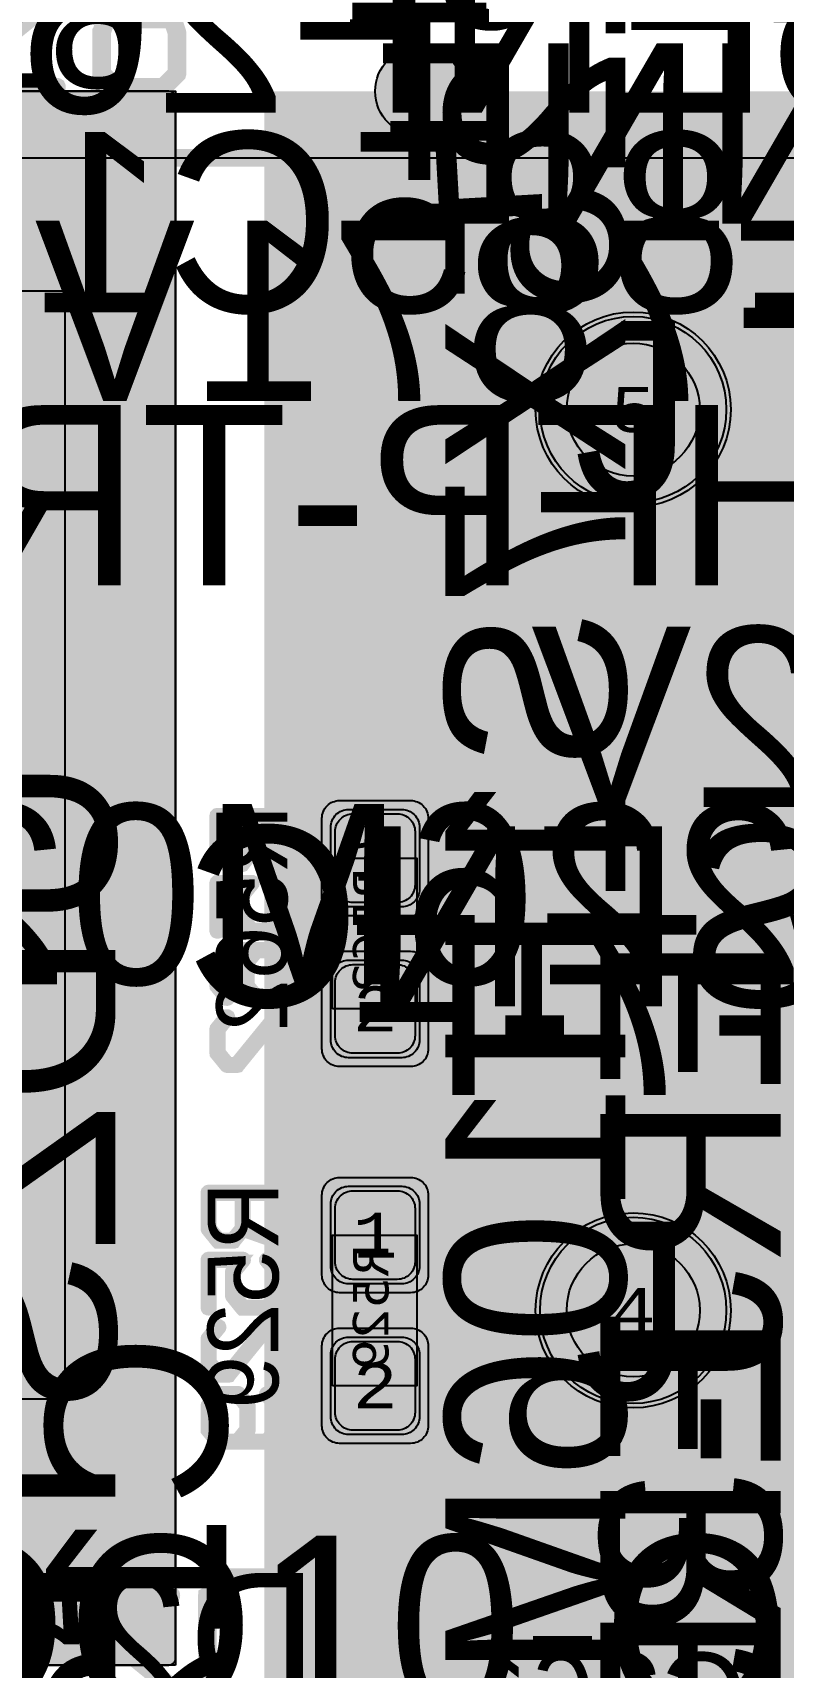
# Model space of a CAD drawing. Extents: x -28 to 199, y -61 to 255.
# Drawn here: x 37.64 to 46.1, y 217.97 to 236.41 of the extents above; entities that cross this region are included whole.
import ezdxf
from ezdxf.enums import TextEntityAlignment as Align

# ---------------------------------------------------------------- set-up
doc = ezdxf.new("R2010")
doc.units = 0
doc.header["$MEASUREMENT"] = 0
for name, color, linetype in [('ASSEMBLY_OUTLINES_BTM', 191, 'CONTINUOUS'), ('ASSEMBLY_OUTLINES_TOP', 102, 'CONTINUOUS'), ('ASSEMBLY_PART_NUMBERS_BTM', 191, 'CONTINUOUS'), ('ASSEMBLY_PART_NUMBERS_TOP', 102, 'CONTINUOUS'), ('ASSEMBLY_REF_DES_BTM', 191, 'CONTINUOUS'), ('DRILL_DRAWING', 21, 'CONTINUOUS'), ('GENERATED_SILKSCREEN_BTM', 255, 'CONTINUOUS'), ('GENERATED_SILKSCREEN_TOP', 140, 'CONTINUOUS'), ('MOUNTING_HOLES_LAYER_2', 42, 'CONTINUOUS'), ('MOUNTING_HOLES_LAYER_3', 42, 'CONTINUOUS'), ('MOUNTING_HOLES_LAYER_BOT21', 42, 'CONTINUOUS'), ('MOUNTING_HOLES_LAYER_TOP', 42, 'CONTINUOUS'), ('PART_HOLES_LAYER_2', 30, 'CONTINUOUS'), ('PART_HOLES_LAYER_3', 30, 'CONTINUOUS'), ('PART_HOLES_LAYER_BOTTOM', 30, 'CONTINUOUS'), ('PART_HOLES_LAYER_TOP', 30, 'CONTINUOUS'), ('PART_PADS_LAYER_2', 230, 'CONTINUOUS'), ('PART_PADS_LAYER_3', 81, 'CONTINUOUS'), ('PART_PADS_LAYER_BOTTOM', 10, 'CONTINUOUS'), ('PART_PADS_LAYER_TOP', 150, 'CONTINUOUS'), ('PART_PADS_SMD_BTM', 10, 'CONTINUOUS'), ('PIN_NUMBERS_BTM', 8, 'CONTINUOUS'), ('PIN_NUMBERS_TOP', 8, 'CONTINUOUS'), ('PLACEMENT_OUTLINES_BTM', 222, 'CONTINUOUS'), ('PLACEMENT_OUTLINES_TOP', 130, 'CONTINUOUS'), ('PLANE_DATA_LAYER_2', 230, 'CONTINUOUS'), ('PLANE_DATA_LAYER_3', 81, 'CONTINUOUS'), ('PLANE_DATA_LAYER_BOTTOM', 10, 'CONTINUOUS'), ('PLANE_DATA_LAYER_TOP', 150, 'CONTINUOUS'), ('PLANE_SHAPES_LAYER_2', 230, 'CONTINUOUS'), ('PLANE_SHAPES_LAYER_3', 81, 'CONTINUOUS'), ('PLANE_SHAPES_LAYER_BOTTOM', 10, 'CONTINUOUS'), ('PLANE_SHAPES_LAYER_TOP', 150, 'CONTINUOUS'), ('SILKSCREEN_OUTLINES_BTM', 211, 'CONTINUOUS'), ('SILKSCREEN_OUTLINES_TOP', 150, 'CONTINUOUS'), ('SILKSCREEN_REF_DES_BTM', 211, 'CONTINUOUS'), ('SILKSCREEN_REF_DES_TOP', 150, 'CONTINUOUS'), ('SOLDERMASK_PADS_BTM', 12, 'CONTINUOUS'), ('SOLDERMASK_PADS_TOP', 180, 'CONTINUOUS'), ('SOLDERPASTE_PADS_BTM', 12, 'CONTINUOUS'), ('TRACES_LAYER_BOTTOM', 10, 'CONTINUOUS'), ('TRACES_LAYER_TOP', 150, 'CONTINUOUS')]:
    doc.layers.add(name, color=color, linetype=linetype)
doc.styles.add('COURIER_NEW', font='COUR.TTF')
doc.styles.add('VERDANA', font='verdana.TTF')
doc.styles.add('VERIBEST_GERBER_0', font='txt')

msp = doc.modelspace()

# ---------------------------------------------------------------- hatches: boundary and pattern name
at = {"layer": 'MOUNTING_HOLES_LAYER_2'}
h = msp.add_hatch(color=256, dxfattribs=at)
edge = h.paths.add_edge_path()
edge.add_arc((42, 235.75), 0.5, 0, 360)
at = {"layer": 'MOUNTING_HOLES_LAYER_3'}
h = msp.add_hatch(color=256, dxfattribs=at)
edge = h.paths.add_edge_path()
edge.add_arc((42, 235.75), 0.5, 0, 360)
at = {"layer": 'MOUNTING_HOLES_LAYER_BOT21'}
h = msp.add_hatch(color=256, dxfattribs=at)
edge = h.paths.add_edge_path()
edge.add_arc((42, 235.75), 0.5, 0, 360)
at = {"layer": 'MOUNTING_HOLES_LAYER_TOP'}
h = msp.add_hatch(color=256, dxfattribs=at)
edge = h.paths.add_edge_path()
edge.add_arc((42, 235.75), 0.5, 0, 360)
at = {"layer": 'PART_HOLES_LAYER_2'}
h = msp.add_hatch(color=256, dxfattribs=at)
edge = h.paths.add_edge_path()
edge.add_arc((44.41, 232.16), 0.75, 0, 360)
h = msp.add_hatch(color=256, dxfattribs=at)
edge = h.paths.add_edge_path()
edge.add_arc((44.41, 222), 0.75, 0, 360)
at = {"layer": 'PART_HOLES_LAYER_3'}
h = msp.add_hatch(color=256, dxfattribs=at)
edge = h.paths.add_edge_path()
edge.add_arc((44.41, 232.16), 0.75, 0, 360)
h = msp.add_hatch(color=256, dxfattribs=at)
edge = h.paths.add_edge_path()
edge.add_arc((44.41, 222), 0.75, 0, 360)
at = {"layer": 'PART_HOLES_LAYER_BOTTOM'}
h = msp.add_hatch(color=256, dxfattribs=at)
edge = h.paths.add_edge_path()
edge.add_arc((44.41, 232.16), 0.75, 0, 360)
h = msp.add_hatch(color=256, dxfattribs=at)
edge = h.paths.add_edge_path()
edge.add_arc((44.41, 222), 0.75, 0, 360)
at = {"layer": 'PART_HOLES_LAYER_TOP'}
h = msp.add_hatch(color=256, dxfattribs=at)
edge = h.paths.add_edge_path()
edge.add_arc((44.41, 232.16), 0.75, 0, 360)
h = msp.add_hatch(color=256, dxfattribs=at)
edge = h.paths.add_edge_path()
edge.add_arc((44.41, 222), 0.75, 0, 360)
at = {"layer": 'PLANE_DATA_LAYER_2'}
h = msp.add_hatch(color=256, dxfattribs=at)
h.paths.add_polyline_path([(39.25, 218.0762, -0.414213562373095), (39.1738, 218), (27.0762, 218, -0.414213562373095), (27, 218.0762), (27, 221.75), (22.5762, 221.75, -0.414213562373095), (22.5, 221.8262), (22.5, 235.6738, -0.414213562373095), (22.5762, 235.75), (39.1738, 235.75, -0.414213562373095), (39.25, 235.6738)], flags=0)
h.paths.add_polyline_path([(22.79, 224.54, -0.9999999999999999), (25.39, 224.54, -0.9999999999999999)], flags=0)
h.paths.add_polyline_path([(22.79, 232.16, -0.9999999999999999), (25.39, 232.16, -0.9999999999999999)], flags=0)
for points in [[(44.41, 232.16), (44.41, 233.5362)], [(44.41, 232.16), (43.0338, 232.16)], [(44.41, 232.16), (45.7862, 232.16)], [(44.41, 232.16), (44.41, 230.7838)]]:
    msp.add_hatch(color=256, dxfattribs=at).paths.add_polyline_path(points, is_closed=False, flags=0)
at = {"layer": 'PLANE_DATA_LAYER_3'}
h = msp.add_hatch(color=256, dxfattribs=at)
h.paths.add_polyline_path([(39.25, 218.0762, -0.414213562373095), (39.1738, 218), (27.0762, 218, -0.414213562373095), (27, 218.0762), (27, 221.75), (22.5762, 221.75, -0.414213562373095), (22.5, 221.8262), (22.5, 235.6738, -0.414213562373095), (22.5762, 235.75), (39.1738, 235.75, -0.414213562373095), (39.25, 235.6738)], flags=0)
h.paths.add_polyline_path([(22.79, 224.54, -0.9999999999999999), (25.39, 224.54, -0.9999999999999999)], flags=0)
h.paths.add_polyline_path([(22.79, 232.16, -0.9999999999999999), (25.39, 232.16, -0.9999999999999999)], flags=0)
for points in [[(44.41, 232.16), (44.41, 233.5362)], [(44.41, 232.16), (43.0338, 232.16)], [(44.41, 232.16), (45.7862, 232.16)], [(44.41, 232.16), (44.41, 230.7838)]]:
    msp.add_hatch(color=256, dxfattribs=at).paths.add_polyline_path(points, is_closed=False, flags=0)
at = {"layer": 'PLANE_DATA_LAYER_BOTTOM'}
msp.add_hatch(color=256, dxfattribs=at).paths.add_polyline_path([(39.25, 235.6738, 0.414213562373095), (39.1738, 235.75), (30.876235, 235.75, 0.414213562373095), (30.800035, 235.6738, 0.1102715230291902), (30.807271, 235.641391, -0.1102702020921212), (30.85, 235.45), (30.85, 234.25, -0.414213562373095), (30.4, 233.8), (28.1, 233.8, -0.414213562373095), (27.65, 234.25), (27.65, 235.45, -0.1102702020921212), (27.692729, 235.641391, 0.1102715230291902), (27.699965, 235.6738, 0.414213562373095), (27.623765, 235.75), (27.0762, 235.75, 0.414213562373095), (27, 235.6738), (27, 233.5762, 0.414213562373095), (27.0762, 233.5), (33.0238, 233.5, 0.414213562373095), (33.1, 233.5762), (33.1, 234.5, -0.414213562373095), (33.55, 234.95), (34.95, 234.95, -0.414213562373095), (35.4, 234.5), (35.4, 233.5762, 0.414213562373095), (35.4762, 233.5), (37.999992, 233.5, -0.414213562373095), (38, 233.499992), (38, 221.000008, -0.414213562373095), (37.999992, 221), (36.4762, 221, 0.414213562373095), (36.4, 220.9238), (36.4, 219.75, -0.414213562373095), (35.95, 219.3), (34.55, 219.3, -0.414213562373095), (34.1, 219.75), (34.1, 220.9238, 0.414213562373095), (34.0238, 221), (33.6762, 221, 0.414213562373095), (33.6, 220.9238), (33.6, 219.75, -0.414213562373095), (33.15, 219.3), (30.85, 219.3, -0.414213562373095), (30.4, 219.75), (30.4, 220.9238, 0.414213562373095), (30.3238, 221), (29.9262, 221, 0.414213562373095), (29.85, 220.9238), (29.85, 219.75, -0.414213562373095), (29.4, 219.3), (27.1, 219.3, -0.414213562373095), (26.65, 219.75), (26.65, 220.9238, 0.414213562373095), (26.5738, 221), (23.0762, 221, 0.414213562373095), (23, 220.9238), (23, 220.390664, 0.6837410434236522), (23.132334, 220.339133, -0.6837414230004993), (25.39, 219.46, -0.6837414230004993), (23.132334, 218.580867, 0.6837410434235515), (23, 218.529336), (23, 218.0762, 0.414213562373095), (23.0762, 218), (39.1738, 218, 0.414213562373095), (39.25, 218.0762)], flags=0)
at = {"layer": 'PLANE_DATA_LAYER_TOP'}
h = msp.add_hatch(color=256, dxfattribs=at)
h.paths.add_polyline_path([(80, 232.365844, -0.1989099556854013), (79.977682, 232.311963), (76.210945, 228.545226, -0.1989133663345171), (76.157063, 228.522908), (59.914305, 228.522908, -0.198913366334503), (59.860423, 228.545226), (59.320177, 229.085472, 0.1989122151386104), (58.966624, 229.231919), (50.250273, 229.231919, 0.0837973501695308), (50.086168, 229.204221, -0.0837986131993937), (50.061158, 229.2), (49.753893, 229.2, -0.1385740107174436), (49.714013, 229.211269, 1.0804036103222296), (49.168413, 228.146495, -0.8191892513054791), (49.139002, 228), (48.689638, 228, -0.1756631756824748), (48.640808, 228.017701, 0.3625092994040223), (47.359192, 228.017701, -0.1756631756824748), (47.310362, 228), (47.000008, 228, 0.414213562373095), (47, 227.999992), (47, 225.568799, -0.1989099556854013), (46.977682, 225.514918), (45.792168, 224.329403, 0.1989122151386141), (45.645721, 223.97585), (45.645721, 222.741241, -0.7495331930101992), (45.505318, 222.700199, 3.4209104294883637), (45.505318, 221.299801, -0.7495331930101992), (45.645721, 221.258759), (45.645721, 216.903659, 0.1989122151386141), (45.792168, 216.550106), (46.977682, 215.364592, -0.1989099556853327), (47, 215.310711), (47, 208.3262, -0.414213562373095), (46.9238, 208.25), (40.250008, 208.25, 0.414213562373095), (40.25, 208.249992), (40.25, 207.509818, -0.1989099556853327), (40.227682, 207.455937), (39.293327, 206.521582, -0.1630063276675114), (39.250007, 206.5, 0.3431077501110799), (39.25, 206.499993, -0.163006327667525), (39.228418, 206.456673), (39.204184, 206.432439, 0.1989122151386036), (39.057737, 206.078886), (39.057737, 199.827847, -0.1989099556853499), (39.035419, 199.773966), (38.237431, 198.975978, -0.1989133663344342), (38.183549, 198.95366), (34.8262, 198.95366, -0.414213562373095), (34.75, 199.02986), (34.75, 206.499992, 0.414213562373095), (34.749992, 206.5), (34.317913, 206.5, -0.1960198588118564), (34.264635, 206.521722, 0.1960197135562124), (33.95, 206.65), (31.85, 206.65, 0.1960197135562153), (31.535365, 206.521722, -0.1960198588118564), (31.482087, 206.5), (30.017913, 206.5, -0.1960198588118564), (29.964635, 206.521722, 0.1960197135562153), (29.65, 206.65), (27.55, 206.65, 0.1960197135562138), (27.235365, 206.521722, -0.196019858811865), (27.182087, 206.5), (26.0762, 206.5, -0.414213562373095), (26, 206.5762), (26, 209.249992, 0.414213562373095), (25.999992, 209.25), (22.5762, 209.25, -0.414213562373095), (22.5, 209.3262), (22.5, 217.1738, -0.414213562373095), (22.5762, 217.25), (40.249992, 217.25, 0.414213562373095), (40.25, 217.250008), (40.25, 235.6738, -0.414213562373095), (40.3262, 235.75), (40.926501, 235.75, -0.3936083065980414), (41.00251, 235.679195, 0.9315311087574788), (42.99749, 235.679195, -0.3936083065980414), (43.073499, 235.75), (45.676501, 235.75, -0.3936083065980414), (45.75251, 235.679195, 0.9315311087574788), (47.74749, 235.679195, -0.3936083065980414), (47.823499, 235.75), (54.749992, 235.75, 0.414213562373095), (54.75, 235.750008), (54.75, 253.9238, -0.414213562373095), (54.8262, 254), (76.4238, 254, -0.414213562373095), (76.5, 253.9238), (76.5, 245.000008, 0.414213562373095), (76.500008, 245), (76.9238, 245, -0.414213562373095), (77, 244.9238), (77, 243.738669, -0.1989099556853327), (76.977682, 243.684788), (75.896687, 242.603793, -0.138572885290835), (75.860519, 242.583563, 0.3470511284967585), (75.4, 242.000001), (75.4, 241.999997, 0.8890740124386082), (76.583563, 241.860519, -0.1385728852907777), (76.603793, 241.896687), (77.853553, 243.146447, 0.1989122151386141), (78, 243.5), (78, 244.9238, -0.414213562373095), (78.0762, 245), (79.9238, 245, -0.414213562373095), (80, 244.9238)], flags=0)
h.paths.add_polyline_path([(43.11, 211.84, -0.9999999999999999), (45.709999999999994, 211.84, -0.9999999999999999)], flags=0)
h.paths.add_polyline_path([(43.11, 232.16, -0.9999999999999999), (45.709999999999994, 232.16, -0.9999999999999999)], flags=0)
h.paths.add_polyline_path([(70.36, 251.16, -0.9999999999999999), (72.96, 251.16, -0.9999999999999999)], flags=0)
h.paths.add_polyline_path([(75.85382, 232.201656, 1.5269321533254407), (77.798344, 234.14618, -0.3083936079367561), (77.75, 234.217106), (77.75, 236.85, 0.1989122151386141), (77.603553, 237.203553), (74.003793, 240.803313, -0.1385728852908702), (73.983563, 240.839481, 0.5290192293501887), (73.056188, 241.191725, -0.5447508126718748), (72.937635, 241.2401, 0.9111800432088785), (70.36, 241), (70.36, 240.999999, 0.7658860095707771), (72.783466, 240.345916, -0.5447523950639244), (72.911374, 240.351799, 0.1812054976169237), (73.260519, 240.116437, -0.1385728852908801), (73.296687, 240.096207), (76.727682, 236.665212, -0.1989099556853327), (76.75, 236.611331), (76.75, 234.217106, -0.3083936079367562), (76.701656, 234.14618, 0.2085264349626477), (75.85382, 233.298344, -0.30839360793669), (75.782894, 233.25), (73.57, 233.25, 0.1989122151386067), (73.216447, 233.103553), (72.190166, 232.077272, -0.292650029123305), (72.109912, 232.059663, 4.55738777888818), (72.879663, 231.289912, -0.0885792902101388), (72.874954, 231.316284), (72.874954, 231.316285, -0.1989099556854013), (72.897272, 231.370166), (73.754788, 232.227682, -0.1989133663345172), (73.80867, 232.25), (75.782894, 232.25, -0.30839360793669)], flags=0)
h = msp.add_hatch(color=256, dxfattribs=at)
h.paths.add_polyline_path([(39.25, 218.0762, -0.414213562373095), (39.1738, 218), (22.5762, 218, -0.414213562373095), (22.5, 218.0762), (22.5, 222.4238, -0.414213562373095), (22.5762, 222.5), (27.249992, 222.5, 0.414213562373095), (27.25, 222.500008), (27.25, 226.249992, 0.414213562373095), (27.249992, 226.25), (22.5762, 226.25, -0.414213562373095), (22.5, 226.3262), (22.5, 235.6738, -0.414213562373095), (22.5762, 235.75), (39.1738, 235.75, -0.414213562373095), (39.25, 235.6738)], flags=0)
h.paths.add_polyline_path([(22.79, 219.46, -0.9999999999999999), (25.39, 219.46, -0.9999999999999999)], flags=0)
h.paths.add_polyline_path([(22.79, 232.16, -0.9999999999999999), (25.39, 232.16, -0.9999999999999999)], flags=0)
for points in [[(44.41, 232.16), (44.41, 233.5362)], [(44.41, 232.16), (43.0338, 232.16)], [(44.41, 232.16), (45.7862, 232.16)], [(44.41, 232.16), (44.41, 230.7838)]]:
    msp.add_hatch(color=256, dxfattribs=at).paths.add_polyline_path(points, is_closed=False, flags=0)
at = {"layer": 'PLANE_SHAPES_LAYER_2'}
h = msp.add_hatch(color=256, dxfattribs=at)
h.paths.add_polyline_path([(169.5, 129.25), (149.5, 129.25), (142.25, 122), (142.25, 90.5), (147.5, 90.5), (147.5, 80), (154, 80), (154, 69.25), (131.75, 69.25), (131.75, 73.25), (121.25, 73.25), (121.25, 81), (110.5, 81), (110.5, 125.75), (106.5, 125.75), (106.5, 128.75), (93.5, 128.75), (93.5, 120.25), (91.75, 120.25), (91.75, 121.5), (80, 121.5), (80, 118.25), (73.25, 118.25), (73.25, 124.5), (67.5, 124.5), (67.5, 128), (57.75, 128), (57.75, 120.25), (55.25, 120.25), (55.25, 121.5), (47.5, 121.5), (47.5, 119), (35, 119), (35, 134.75), (32.75, 134.75), (32.75, 159.75), (29.25, 159.75), (29.25, 175.25), (22.5, 175.25), (22.5, 195.25), (17.25, 195.25), (17.25, 198), (22.5, 198), (22.5, 216.5), (40.25, 216.5), (40.25, 235.5), (54.5, 235.5), (54.5, 254), (87.25, 254), (87.25, 236.25), (86.25, 236.25), (86.25, 228.75), (81, 228.75), (81, 218.75), (95.25, 218.75), (95.25, 194.5), (87, 194.5), (87, 172), (131.1, 172), (131.1, 208.75), (115.5, 208.75), (115.5, 213.75), (106.75, 213.75), (106.75, 218.75), (110.25, 222.25), (110.25, 226.25), (142.5, 226.25), (142.5, 221.5), (160.5, 221.5), (160.5, 240.75), (169.5, 240.75)])
h.paths.add_polyline_path([(35.5, 149.5), (41.75, 149.5), (41.75, 152), (39.25, 152), (39.25, 154), (37.75, 154), (37.75, 152), (35.5, 152)], flags=16)
h.paths.add_polyline_path([(37.5, 125.75), (37.5, 128.75), (42.75, 128.75), (42.75, 125.75)], flags=16)
h.paths.add_polyline_path([(52, 127.75), (52, 130.75), (54.25, 130.75), (54.25, 127.75)], flags=16)
h.paths.add_polyline_path([(50.75, 219.5), (50.75, 226.5), (71.75, 226.5), (71.75, 219.5)], flags=16)
h.paths.add_polyline_path([(66.5, 150.75), (66.5, 177.5), (72.25, 177.5), (72.25, 150.75)], flags=16)
h.paths.add_polyline_path([(47.25, 185.25), (73, 185.25), (73, 188.25), (70.25, 188.25), (70.25, 191), (47.25, 191)], flags=16)
h.paths.add_polyline_path([(84.5, 208), (84.5, 212.75), (85, 212.75), (85, 208)], flags=16)
h.paths.add_polyline_path([(61.5, 137.25), (87.75, 137.25), (87.75, 140.5), (84.75, 140.5), (84.75, 143), (61.5, 143)], flags=16)
h.paths.add_polyline_path([(88.75, 127), (88.75, 130), (91, 130), (91, 127)], flags=16)
h.paths.add_polyline_path([(85.5, 130.25), (85.5, 132.5), (91, 132.5), (91, 130.25)], flags=16)
h.paths.add_polyline_path([(108.75, 142.25), (135.75, 142.25), (135.75, 145.75), (132.25, 145.75), (132.25, 149), (108.75, 149)], flags=16)
h.paths.add_polyline_path([(114.25, 126.75), (140.75, 126.75), (140.75, 129.75), (137.25, 129.75), (137.25, 133), (114.25, 133)], flags=16)
h.paths.add_polyline_path([(155.25, 180.25), (166.25, 180.25), (166.25, 186.25), (152.25, 186.25), (152.25, 183), (155.25, 183)], flags=16)
msp.add_hatch(color=256, dxfattribs=at).paths.add_polyline_path([(39.25, 218), (27, 218), (27, 221.75), (22.5, 221.75), (22.5, 235.75), (39.25, 235.75)], flags=0)
at = {"layer": 'PLANE_SHAPES_LAYER_3'}
h = msp.add_hatch(color=256, dxfattribs=at)
h.paths.add_polyline_path([(169.5, 129.25), (149.5, 129.25), (142.25, 122), (142.25, 90.5), (147.5, 90.5), (147.5, 80), (154, 80), (154, 69.25), (131.75, 69.25), (131.75, 73.25), (121.25, 73.25), (121.25, 81), (110.5, 81), (110.5, 125.75), (106.5, 125.75), (106.5, 128.75), (93.5, 128.75), (93.5, 120.25), (91.75, 120.25), (91.75, 121.5), (80, 121.5), (80, 118.25), (73.25, 118.25), (73.25, 124.5), (67.5, 124.5), (67.5, 127.75), (58.25, 127.75), (58.25, 130.25), (88.75, 130.25), (88.75, 127), (91, 127), (91, 132.5), (55, 132.5), (55, 131.25), (52, 131.25), (52, 127.75), (55, 127.75), (55, 127.25), (57.75, 127.25), (57.75, 120.25), (55.25, 120.25), (55.25, 121.5), (47.5, 121.5), (47.5, 119), (35, 119), (35, 134.75), (32.75, 134.75), (32.75, 159.75), (29.25, 159.75), (29.25, 175.25), (22.5, 175.25), (22.5, 195.25), (17.25, 195.25), (17.25, 198), (22.5, 198), (22.5, 216.5), (40.25, 216.5), (40.25, 235.5), (54.5, 235.5), (54.5, 254), (87.25, 254), (87.25, 236.25), (86.25, 236.25), (86.25, 228.75), (81, 228.75), (81, 218.75), (95.25, 218.75), (95.25, 194.5), (87, 194.5), (87, 172), (131.1, 172), (131.1, 208.75), (115.5, 208.75), (115.5, 213.75), (106.75, 213.75), (106.75, 218.75), (110.25, 222.25), (110.25, 226.25), (142.5, 226.25), (142.5, 221.5), (160.5, 221.5), (160.5, 240.75), (169.5, 240.75)])
h.paths.add_polyline_path([(35.5, 149.5), (41.75, 149.5), (41.75, 152), (39.25, 152), (39.25, 154), (37.75, 154), (37.75, 152), (35.5, 152)], flags=16)
h.paths.add_polyline_path([(37.5, 125.75), (37.5, 128.75), (42.75, 128.75), (42.75, 125.75)], flags=16)
h.paths.add_polyline_path([(50.75, 219.5), (50.75, 226.5), (71.75, 226.5), (71.75, 219.5)], flags=16)
h.paths.add_polyline_path([(66.5, 150.75), (66.5, 177.5), (72.25, 177.5), (72.25, 150.75)], flags=16)
h.paths.add_polyline_path([(47.25, 185.25), (73, 185.25), (73, 188.25), (70.25, 188.25), (70.25, 191), (47.25, 191)], flags=16)
h.paths.add_polyline_path([(84.5, 208), (84.5, 212.75), (85, 212.75), (85, 208)], flags=16)
h.paths.add_polyline_path([(61.5, 137.25), (87.75, 137.25), (87.75, 140.5), (84.75, 140.5), (84.75, 143), (61.5, 143)], flags=16)
h.paths.add_polyline_path([(108.75, 142.25), (135.75, 142.25), (135.75, 145.75), (132.25, 145.75), (132.25, 149), (108.75, 149)], flags=16)
h.paths.add_polyline_path([(114.25, 126.75), (140.75, 126.75), (140.75, 129.75), (137.25, 129.75), (137.25, 133), (114.25, 133)], flags=16)
h.paths.add_polyline_path([(155.25, 180.25), (166.25, 180.25), (166.25, 186.25), (152.25, 186.25), (152.25, 183), (155.25, 183)], flags=16)
msp.add_hatch(color=256, dxfattribs=at).paths.add_polyline_path([(39.25, 218), (27, 218), (27, 221.75), (22.5, 221.75), (22.5, 235.75), (39.25, 235.75)], flags=0)
at = {"layer": 'PLANE_SHAPES_LAYER_TOP'}
msp.add_hatch(color=256, dxfattribs=at).paths.add_polyline_path([(39.25, 218), (22.5, 218), (22.5, 222.5), (27.25, 222.5), (27.25, 226.25), (22.5, 226.25), (22.5, 235.75), (39.25, 235.75)], flags=0)

# ---------------------------------------------------------------- linework, layer by layer
at = {"layer": 'ASSEMBLY_OUTLINES_BTM'}
for points in [[(41.02, 225.4), (41.02, 227.1), (41.97, 227.1), (41.97, 225.4)], [(41.02, 221.15), (41.02, 222.85), (41.97, 222.85), (41.97, 221.15)]]:
    msp.add_lwpolyline(points, close=True, dxfattribs=at)
at = {"layer": 'ASSEMBLY_OUTLINES_TOP', "const_width": 0.2}
msp.add_lwpolyline([(21.25, 209), (21.25, 235), (47.25, 235), (47.25, 209)], close=True, dxfattribs=at)
at = {"layer": 'GENERATED_SILKSCREEN_BTM', "const_width": 0.15}
for points in [[(40.0108, 227.0256), (40.0092, 227.0232), (40.0052, 227.0224), (40.0012, 227.02), (39.9972, 227.02), (39.8324, 227.02), (39.8284, 227.02), (39.826, 227.0224), (39.8236, 227.0224), (39.8228, 227.0232), (39.822, 227.024), (39.8196, 227.0256), (39.71, 227.1616), (39.7084, 227.1656), (39.7076, 227.168), (39.7068, 227.172), (39.7068, 227.5752), (39.7084, 227.5824), (39.7124, 227.5864), (39.7172, 227.5912), (39.7228, 227.5928), (40.4908, 227.5928), (40.4972, 227.5912), (40.5012, 227.5872), (40.5036, 227.5824), (40.5044, 227.5768), (40.5036, 227.5704), (40.5012, 227.5648), (40.4972, 227.5608), (40.4908, 227.5592), (40.1228, 227.5592), (40.1228, 227.1832), (40.4956, 227.052), (40.5012, 227.0488), (40.5044, 227.0432), (40.5052, 227.0368), (40.5036, 227.032), (40.5012, 227.0272), (40.4964, 227.0232), (40.4916, 227.0208), (40.4852, 227.0224), (40.1124, 227.1536), (40.0108, 227.0256)], [(39.7396, 227.5592), (39.7396, 227.176), (39.8404, 227.052), (39.9892, 227.052), (40.0908, 227.176), (40.0908, 227.5592), (39.7396, 227.5592)], [(39.982, 226.6856), (39.9828, 226.6888), (39.9836, 226.6912), (39.9852, 226.6944), (40.0732, 226.8032), (39.7396, 226.8032), (39.7396, 226.2808), (39.738, 226.2752), (39.7348, 226.2704), (39.7292, 226.268), (39.7236, 226.2672), (39.7172, 226.268), (39.7116, 226.2704), (39.7084, 226.2752), (39.7068, 226.2808), (39.7068, 226.8208), (39.7084, 226.8264), (39.7124, 226.8304), (39.7172, 226.8352), (39.7228, 226.8368), (40.1076, 226.8368), (40.1132, 226.836), (40.1172, 226.8336), (40.1196, 226.8304), (40.1212, 226.8248), (40.1228, 226.8208), (40.1236, 226.8176), (40.1228, 226.8136), (40.1204, 226.8104), (40.014, 226.68), (40.014, 226.4216), (40.1156, 226.2968), (40.3732, 226.2968), (40.4732, 226.4216), (40.4732, 226.68), (40.3676, 226.8104), (40.3652, 226.816), (40.3652, 226.8208), (40.3684, 226.8256), (40.3724, 226.8304), (40.378, 226.8336), (40.3836, 226.8344), (40.3868, 226.8344), (40.3892, 226.8336), (40.3932, 226.8296), (40.5036, 226.6944), (40.5052, 226.692), (40.5052, 226.6888), (40.5068, 226.6856), (40.5068, 226.416), (40.5068, 226.4136), (40.506, 226.4128), (40.506, 226.412), (40.5052, 226.4104), (40.5052, 226.4088), (40.5036, 226.4056), (40.3932, 226.2704), (40.3908, 226.268), (40.3892, 226.2672), (40.3844, 226.2656), (40.3812, 226.2648), (40.1076, 226.2648), (40.1044, 226.2656), (40.0996, 226.2672), (40.098, 226.2672), (40.0972, 226.268), (40.0956, 226.2696), (40.094, 226.2704), (39.9852, 226.4056), (39.9836, 226.4096), (39.9828, 226.412), (39.982, 226.416), (39.982, 226.6856)], [(39.71, 225.6488), (39.8196, 225.5144), (39.8236, 225.5104), (39.83, 225.5096), (39.834, 225.5104), (39.8388, 225.512), (39.842, 225.5144), (39.8452, 225.5184), (39.8476, 225.5224), (39.8484, 225.5264), (39.8484, 225.5304), (39.846, 225.5336), (39.7396, 225.6648), (39.7396, 225.924), (39.8404, 226.0472), (40.1276, 226.0472), (40.0388, 225.9384), (40.038, 225.9352), (40.0372, 225.9336), (40.0372, 225.9328), (40.0364, 225.9328), (40.0356, 225.9288), (40.0356, 225.6592), (40.0364, 225.656), (40.0372, 225.6552), (40.0372, 225.6544), (40.038, 225.652), (40.0388, 225.6488), (40.1476, 225.5144), (40.15, 225.5136), (40.1508, 225.512), (40.1516, 225.5112), (40.1532, 225.5112), (40.1588, 225.5096), (40.1612, 225.5088), (40.3812, 225.5088), (40.3852, 225.5096), (40.3884, 225.5112), (40.3916, 225.512), (40.394, 225.5144), (40.5036, 225.6488), (40.5052, 225.6528), (40.506, 225.6536), (40.506, 225.6552), (40.5068, 225.6568), (40.5068, 225.6576), (40.5068, 225.6592), (40.5068, 225.9288), (40.506, 225.932), (40.5052, 225.9352), (40.5036, 225.9384), (40.394, 226.0728), (40.3924, 226.0744), (40.3916, 226.076), (40.3892, 226.0776), (40.3836, 226.0792), (40.3812, 226.08), (39.8324, 226.08), (39.8284, 226.0792), (39.8252, 226.0776), (39.8236, 226.076), (39.822, 226.0744), (39.8196, 226.0728), (39.71, 225.9384), (39.7092, 225.9352), (39.7084, 225.9328), (39.7076, 225.932), (39.7068, 225.9288), (39.7068, 225.6592), (39.7076, 225.656), (39.7076, 225.6552), (39.7084, 225.6544), (39.7092, 225.652), (39.71, 225.6488)], [(40.1692, 226.0472), (40.3732, 226.0472), (40.474, 225.924), (40.474, 225.6656), (40.3732, 225.5408), (40.1692, 225.5408), (40.0676, 225.6656), (40.0676, 225.924), (40.1692, 226.0472)], [(39.71, 224.8928), (39.8196, 224.7584), (39.8236, 224.756), (39.8268, 224.7552), (39.8292, 224.7536), (39.8324, 224.7528), (39.942, 224.7528), (39.9444, 224.7536), (39.95, 224.7552), (39.954, 224.756), (39.9556, 224.7584), (40.3884, 225.2912), (40.474, 225.2912), (40.474, 224.7688), (40.4756, 224.7632), (40.4788, 224.7584), (40.4844, 224.756), (40.4908, 224.7552), (40.4964, 224.756), (40.502, 224.7584), (40.5052, 224.7632), (40.5068, 224.7688), (40.5068, 225.308), (40.5052, 225.3144), (40.5012, 225.3184), (40.4972, 225.3224), (40.4908, 225.324), (40.3812, 225.324), (40.3788, 225.3232), (40.3732, 225.3216), (40.3708, 225.32), (40.3692, 225.3184), (40.3676, 225.3168), (39.934, 224.7848), (39.8404, 224.7848), (39.7396, 224.9096), (39.7396, 225.168), (39.846, 225.2984), (39.8476, 225.304), (39.8468, 225.3088), (39.8444, 225.3144), (39.8396, 225.3176), (39.8348, 225.3208), (39.8292, 225.3216), (39.8236, 225.3208), (39.8196, 225.3168), (39.71, 225.1824), (39.7092, 225.1792), (39.7084, 225.1768), (39.7076, 225.176), (39.7068, 225.1728), (39.7068, 224.9032), (39.7076, 224.9), (39.7076, 224.8992), (39.7084, 224.8984), (39.7092, 224.896), (39.71, 224.8928)], [(39.9108, 222.7756), (39.9092, 222.7732), (39.9052, 222.7724), (39.9012, 222.77), (39.8972, 222.77), (39.7324, 222.77), (39.7284, 222.77), (39.726, 222.7724), (39.7236, 222.7724), (39.7228, 222.7732), (39.722, 222.774), (39.7196, 222.7756), (39.61, 222.9116), (39.6084, 222.9156), (39.6076, 222.918), (39.6068, 222.922), (39.6068, 223.3252), (39.6084, 223.3324), (39.6124, 223.3364), (39.6172, 223.3412), (39.6228, 223.3428), (40.3908, 223.3428), (40.3972, 223.3412), (40.4012, 223.3372), (40.4036, 223.3324), (40.4044, 223.3268), (40.4036, 223.3204), (40.4012, 223.3148), (40.3972, 223.3108), (40.3908, 223.3092), (40.0228, 223.3092), (40.0228, 222.9332), (40.3956, 222.802), (40.4012, 222.7988), (40.4044, 222.7932), (40.4052, 222.7868), (40.4036, 222.782), (40.4012, 222.7772), (40.3964, 222.7732), (40.3916, 222.7708), (40.3852, 222.7724), (40.0124, 222.9036), (39.9108, 222.7756)], [(39.6396, 223.3092), (39.6396, 222.926), (39.7404, 222.802), (39.8892, 222.802), (39.9908, 222.926), (39.9908, 223.3092), (39.6396, 223.3092)], [(39.882, 222.4356), (39.8828, 222.4388), (39.8836, 222.4412), (39.8852, 222.4444), (39.9732, 222.5532), (39.6396, 222.5532), (39.6396, 222.0308), (39.638, 222.0252), (39.6348, 222.0204), (39.6292, 222.018), (39.6236, 222.0172), (39.6172, 222.018), (39.6116, 222.0204), (39.6084, 222.0252), (39.6068, 222.0308), (39.6068, 222.5708), (39.6084, 222.5764), (39.6124, 222.5804), (39.6172, 222.5852), (39.6228, 222.5868), (40.0076, 222.5868), (40.0132, 222.586), (40.0172, 222.5836), (40.0196, 222.5804), (40.0212, 222.5748), (40.0228, 222.5708), (40.0236, 222.5676), (40.0228, 222.5636), (40.0204, 222.5604), (39.914, 222.43), (39.914, 222.1716), (40.0156, 222.0468), (40.2732, 222.0468), (40.3732, 222.1716), (40.3732, 222.43), (40.2676, 222.5604), (40.2652, 222.566), (40.2652, 222.5708), (40.2684, 222.5756), (40.2724, 222.5804), (40.278, 222.5836), (40.2836, 222.5844), (40.2868, 222.5844), (40.2892, 222.5836), (40.2932, 222.5796), (40.4036, 222.4444), (40.4052, 222.442), (40.4052, 222.4388), (40.4068, 222.4356), (40.4068, 222.166), (40.4068, 222.1636), (40.406, 222.1628), (40.406, 222.162), (40.4052, 222.1604), (40.4052, 222.1588), (40.4036, 222.1556), (40.2932, 222.0204), (40.2908, 222.018), (40.2892, 222.0172), (40.2844, 222.0156), (40.2812, 222.0148), (40.0076, 222.0148), (40.0044, 222.0156), (39.9996, 222.0172), (39.998, 222.0172), (39.9972, 222.018), (39.9956, 222.0196), (39.994, 222.0204), (39.8852, 222.1556), (39.8836, 222.1596), (39.8828, 222.162), (39.882, 222.166), (39.882, 222.4356)], [(39.61, 221.3988), (39.7196, 221.2644), (39.7236, 221.262), (39.7268, 221.2612), (39.7292, 221.2596), (39.7324, 221.2588), (39.842, 221.2588), (39.8444, 221.2596), (39.85, 221.2612), (39.854, 221.262), (39.8556, 221.2644), (40.2884, 221.7972), (40.374, 221.7972), (40.374, 221.2748), (40.3756, 221.2692), (40.3788, 221.2644), (40.3844, 221.262), (40.3908, 221.2612), (40.3964, 221.262), (40.402, 221.2644), (40.4052, 221.2692), (40.4068, 221.2748), (40.4068, 221.814), (40.4052, 221.8204), (40.4012, 221.8244), (40.3972, 221.8284), (40.3908, 221.83), (40.2812, 221.83), (40.2788, 221.8292), (40.2732, 221.8276), (40.2708, 221.826), (40.2692, 221.8244), (40.2676, 221.8228), (39.834, 221.2908), (39.7404, 221.2908), (39.6396, 221.4156), (39.6396, 221.674), (39.746, 221.8044), (39.7476, 221.81), (39.7468, 221.8148), (39.7444, 221.8204), (39.7396, 221.8236), (39.7348, 221.8268), (39.7292, 221.8276), (39.7236, 221.8268), (39.7196, 221.8228), (39.61, 221.6884), (39.6092, 221.6852), (39.6084, 221.6828), (39.6076, 221.682), (39.6068, 221.6788), (39.6068, 221.4092), (39.6076, 221.406), (39.6076, 221.4052), (39.6084, 221.4044), (39.6092, 221.402), (39.61, 221.3988)], [(40.4036, 220.9324), (40.294, 221.0668), (40.29, 221.0708), (40.2852, 221.0716), (40.2796, 221.0708), (40.274, 221.0676), (40.27, 221.0644), (40.2668, 221.0588), (40.266, 221.054), (40.2676, 221.0484), (40.374, 220.918), (40.374, 220.6596), (40.2732, 220.5348), (39.986, 220.5348), (40.074, 220.6436), (40.0756, 220.6468), (40.0764, 220.6476), (40.0772, 220.65), (40.0772, 220.6532), (40.0772, 220.9228), (40.0772, 220.926), (40.0756, 220.9308), (40.074, 220.9324), (39.9652, 221.0668), (39.9644, 221.0684), (39.9628, 221.07), (39.9604, 221.0716), (39.9548, 221.0732), (39.9516, 221.074), (39.7324, 221.074), (39.7284, 221.0732), (39.7252, 221.0716), (39.7228, 221.07), (39.722, 221.0684), (39.7196, 221.0668), (39.61, 220.9324), (39.6092, 220.9292), (39.6084, 220.9268), (39.6076, 220.926), (39.6068, 220.9228), (39.6068, 220.6532), (39.6076, 220.65), (39.6076, 220.6492), (39.6084, 220.6484), (39.6092, 220.646), (39.61, 220.6428), (39.7196, 220.5084), (39.7236, 220.506), (39.7268, 220.5052), (39.7292, 220.5036), (39.7324, 220.5028), (40.2812, 220.5028), (40.2836, 220.5036), (40.2892, 220.5052), (40.2908, 220.506), (40.294, 220.5084), (40.4036, 220.6428), (40.4052, 220.6468), (40.406, 220.6476), (40.406, 220.6492), (40.4068, 220.6508), (40.4068, 220.6516), (40.4068, 220.6532), (40.4068, 220.9228), (40.406, 220.926), (40.4052, 220.9292), (40.4036, 220.9324)], [(39.7404, 221.0412), (39.9436, 221.0412), (40.0452, 220.918), (40.0452, 220.6596), (39.9436, 220.5348), (39.7404, 220.5348), (39.6396, 220.6596), (39.6396, 220.918), (39.7404, 221.0412)], [(36.77225, 219.0145), (37.78475, 219.0145), (37.79525, 219.0115), (37.80425, 219.004), (37.81175, 218.995), (37.81475, 218.9845), (37.81475, 218.263), (37.81325, 218.2525), (37.80875, 218.245), (37.80275, 218.2405), (37.79225, 218.2375), (37.78625, 218.2345), (37.77875, 218.233), (37.77125, 218.2345), (37.76525, 218.239), (37.52075, 218.4385)], [(37.54775, 218.4925), (37.75175, 218.3275), (37.75175, 218.953), (36.77225, 218.953)], [(38.42225, 219.0085), (38.17025, 218.803), (38.16575, 218.7955), (38.16425, 218.7895), (38.16125, 218.785), (38.15975, 218.779), (38.15975, 218.5735), (38.16125, 218.5675), (38.16425, 218.5585), (38.16575, 218.551), (38.17025, 218.548), (39.16925, 217.7365)], [(39.21725, 217.7755), (38.21975, 218.5885), (38.21975, 218.764), (38.45375, 218.953), (38.93825, 218.953), (39.18275, 218.7535), (39.19325, 218.7505), (39.20375, 218.752), (39.21275, 218.7565), (39.22025, 218.7655), (39.22475, 218.7745), (39.22625, 218.785), (39.22475, 218.7955), (39.22175, 218.8), (39.21725, 218.803), (38.96525, 219.0085), (38.95925, 219.01), (38.95625, 219.0115), (38.95325, 219.013), (38.94725, 219.0145), (38.44175, 219.0145), (38.43575, 219.013), (38.43275, 219.0115), (38.42825, 219.01), (38.42225, 219.0085)], [(39.57725, 217.75), (39.57725, 218.779), (39.57875, 218.7865), (39.58175, 218.791), (39.58175, 218.7955), (39.58475, 218.797), (39.58625, 218.7985), (39.58775, 218.8015), (39.84125, 219.0085)], [(40.58675, 218.953), (39.87125, 218.953), (39.63725, 218.764), (39.63725, 217.765), (39.87125, 217.576), (40.58675, 217.576), (40.58675, 218.953)], [(39.84125, 219.0085), (39.84875, 219.0115), (39.85475, 219.013), (39.86075, 219.0145), (40.61975, 219.0145), (40.63025, 219.0115), (40.63925, 219.004), (40.64675, 218.995), (40.64975, 218.9845), (40.64975, 217.5445)], [(42.5735, 217.816), (42.4135, 218.04), (42.4135, 217.164)], [(42.3745, 217.164), (42.3745, 218.103), (42.3755, 218.11), (42.3785, 218.115), (42.3835, 218.118), (42.3905, 218.119), (42.3955, 218.12), (42.4005, 218.12), (42.4045, 218.118), (42.4085, 218.114), (42.6035, 217.84)], [(43.1385, 218.119), (42.9705, 217.982), (42.9665, 217.977), (42.9645, 217.969), (42.9655, 217.963), (42.9675, 217.958), (42.9705, 217.954), (42.9755, 217.95), (42.9805, 217.947), (42.9855, 217.946), (42.9905, 217.946), (42.9945, 217.949), (43.1585, 218.082), (43.4825, 218.082), (43.6365, 217.956), (43.6365, 217.597)], [(43.6775, 217.28), (43.6775, 217.966), (43.6765, 217.971), (43.6745, 217.975), (43.6725, 217.977), (43.6715, 217.979), (43.6685, 217.982), (43.5005, 218.119), (43.4965, 218.12), (43.4945, 218.121), (43.4925, 218.122), (43.4885, 218.123), (43.1515, 218.123), (43.1475, 218.122), (43.1455, 218.121), (43.1425, 218.12), (43.1385, 218.119)], [(44.0835, 218.119), (43.9155, 217.982), (43.9125, 217.977), (43.9115, 217.973), (43.9095, 217.97), (43.9085, 217.966), (43.9085, 217.829)], [(43.9485, 217.839), (43.9485, 217.956), (44.1045, 218.082), (44.4275, 218.082), (44.5905, 217.949), (44.5975, 217.947), (44.6045, 217.948), (44.6105, 217.951), (44.6155, 217.957), (44.6185, 217.963), (44.6195, 217.97), (44.6185, 217.977), (44.6165, 217.98), (44.6135, 217.982), (44.4455, 218.119), (44.4415, 218.12), (44.4395, 218.121), (44.4375, 218.122), (44.4335, 218.123), (44.0965, 218.123), (44.0925, 218.122), (44.0905, 218.121), (44.0875, 218.12), (44.0835, 218.119)], [(45.5655, 217.28), (45.5655, 217.966), (45.5645, 217.971), (45.5625, 217.975), (45.5605, 217.977), (45.5595, 217.979), (45.5575, 217.982), (45.3885, 218.119), (45.3855, 218.12), (45.3825, 218.121), (45.3815, 218.122), (45.3775, 218.123), (45.0405, 218.123), (45.0355, 218.122), (45.0335, 218.121), (45.0305, 218.12), (45.0275, 218.119), (44.8585, 217.982), (44.8545, 217.977), (44.8525, 217.969), (44.8535, 217.963), (44.8555, 217.958), (44.8585, 217.954), (44.8635, 217.95), (44.8685, 217.947), (44.8735, 217.946), (44.8785, 217.946), (44.8825, 217.949), (45.0475, 218.082), (45.3705, 218.082), (45.5245, 217.956), (45.5245, 217.29)]]:
    msp.add_lwpolyline(points, dxfattribs=at)
for points in [[(41.020005, 225.957911, 1.22306e-05), (41.019995, 225.957902), (41.019995, 226.542098, 1.22306e-05), (41.020005, 226.542089), (41.020005, 225.957911)], [(41.970005, 225.966156, 1.1642e-05), (41.969995, 225.966164), (41.969995, 226.533836, 1.1642e-05), (41.970005, 226.533844), (41.970005, 225.966156)], [(41.020005, 221.707911, 1.22306e-05), (41.019995, 221.707902), (41.019995, 222.292098, 1.22306e-05), (41.020005, 222.292089), (41.020005, 221.707911)], [(41.970005, 221.716156, 1.1642e-05), (41.969995, 221.716164), (41.969995, 222.283836, 1.1642e-05), (41.970005, 222.283844), (41.970005, 221.716156)]]:
    msp.add_lwpolyline(points, format="xyb", dxfattribs=at)
at = {"layer": 'GENERATED_SILKSCREEN_TOP', "const_width": 0.15}
for points in [[(37.9305, 236.798), (36.9315, 235.9865), (36.9315, 235.826), (37.911, 235.826), (37.9215, 235.823), (37.9305, 235.817), (37.935, 235.8065), (37.9365, 235.7945), (37.935, 235.784), (37.9305, 235.7735), (37.9215, 235.7675), (37.911, 235.7645), (36.9, 235.7645), (36.888, 235.7675), (36.8805, 235.775), (36.873, 235.7825), (36.87, 235.7945), (36.87, 236), (36.8715, 236.0045), (36.8745, 236.015), (36.8775, 236.0195), (36.8805, 236.0225), (36.8835, 236.0255), (37.881, 236.8385)], [(39.246, 236.567), (39.294, 236.423), (39.294, 236.4185), (39.2955, 236.4125), (39.2955, 235.949), (39.2955, 235.9445), (39.294, 235.94), (39.2925, 235.934), (39.2865, 235.928), (39.1365, 235.7735), (39.1305, 235.7675), (39.1215, 235.766), (39.1155, 235.7645), (38.565, 235.7645), (38.5605, 235.7645), (38.556, 235.766), (38.55, 235.7675), (38.544, 235.7735), (38.394, 235.928), (38.388, 235.934), (38.385, 235.94), (38.385, 235.949), (38.385, 236.4125), (38.385, 236.4185), (38.385, 236.4215), (38.3865, 236.423), (38.4345, 236.567)], [(38.445, 236.4065), (38.445, 235.9625), (38.58, 235.826), (39.102, 235.826), (39.2355, 235.9625), (39.2355, 236.4065), (39.192, 236.5355), (38.4855, 236.5355), (38.445, 236.4065)]]:
    msp.add_lwpolyline(points, dxfattribs=at)
msp.add_lwpolyline([(21.25, 209), (21.25, 235), (47.25, 235), (47.25, 209)], close=True, dxfattribs=at)
at = {"layer": 'MOUNTING_HOLES_LAYER_2'}
msp.add_circle((42, 235.75), 0.5, dxfattribs=at)
at = {"layer": 'MOUNTING_HOLES_LAYER_3'}
msp.add_circle((42, 235.75), 0.5, dxfattribs=at)
at = {"layer": 'MOUNTING_HOLES_LAYER_BOT21'}
msp.add_circle((42, 235.75), 0.5, dxfattribs=at)
at = {"layer": 'MOUNTING_HOLES_LAYER_TOP'}
msp.add_circle((42, 235.75), 0.5, dxfattribs=at)
at = {"layer": 'PART_HOLES_LAYER_2'}
for centre in [(44.41, 232.16), (44.41, 222)]:
    msp.add_circle(centre, 0.75, dxfattribs=at)
at = {"layer": 'PART_HOLES_LAYER_3'}
for centre in [(44.41, 232.16), (44.41, 222)]:
    msp.add_circle(centre, 0.75, dxfattribs=at)
at = {"layer": 'PART_HOLES_LAYER_BOTTOM'}
for centre in [(44.41, 232.16), (44.41, 222)]:
    msp.add_circle(centre, 0.75, dxfattribs=at)
at = {"layer": 'PART_HOLES_LAYER_TOP'}
for centre in [(44.41, 232.16), (44.41, 222)]:
    msp.add_circle(centre, 0.75, dxfattribs=at)
at = {"layer": 'PART_PADS_LAYER_2'}
for centre in [(44.41, 232.16), (44.41, 222)]:
    msp.add_circle(centre, 1.05, dxfattribs=at)
at = {"layer": 'PART_PADS_LAYER_3'}
for centre in [(44.41, 232.16), (44.41, 222)]:
    msp.add_circle(centre, 1.05, dxfattribs=at)
at = {"layer": 'PART_PADS_LAYER_BOTTOM'}
for centre in [(44.41, 232.16), (44.41, 222)]:
    msp.add_circle(centre, 1.05, dxfattribs=at)
at = {"layer": 'PART_PADS_LAYER_TOP'}
for centre in [(44.41, 232.16), (44.41, 222)]:
    msp.add_circle(centre, 1.05, dxfattribs=at)
at = {"layer": 'PART_PADS_SMD_BTM'}
for points in [[(41.8, 227.65, -0.4142135624), (42, 227.45), (42, 226.75, -0.4142135624), (41.8, 226.55), (41.2, 226.55, -0.4142135624), (41, 226.75), (41, 227.45, -0.4142135624), (41.2, 227.65)], [(41.8, 225.95, -0.4142135624), (42, 225.75), (42, 225.05, -0.4142135624), (41.8, 224.85), (41.2, 224.85, -0.4142135624), (41, 225.05), (41, 225.75, -0.4142135624), (41.2, 225.95)], [(41.8, 223.4, -0.4142135624), (42, 223.2), (42, 222.5, -0.4142135624), (41.8, 222.3), (41.2, 222.3, -0.4142135624), (41, 222.5), (41, 223.2, -0.4142135624), (41.2, 223.4)], [(41.8, 221.7, -0.4142135624), (42, 221.5), (42, 220.8, -0.4142135624), (41.8, 220.6), (41.2, 220.6, -0.4142135624), (41, 220.8), (41, 221.5, -0.4142135624), (41.2, 221.7)]]:
    msp.add_lwpolyline(points, format="xyb", close=True, dxfattribs=at)
at = {"layer": 'PLACEMENT_OUTLINES_BTM'}
for points in [[(41.02, 225.4), (41.02, 227.1), (41.97, 227.1), (41.97, 225.4)], [(41.02, 221.15), (41.02, 222.85), (41.97, 222.85), (41.97, 221.15)]]:
    msp.add_lwpolyline(points, close=True, dxfattribs=at)
at = {"layer": 'PLACEMENT_OUTLINES_TOP'}
msp.add_lwpolyline([(21.25, 209), (21.25, 235), (47.25, 235), (47.25, 209)], close=True, dxfattribs=at)
at = {"layer": 'PLANE_DATA_LAYER_2', "const_width": 0.5}
for points in [[(44.41, 232.16), (44.41, 233.5362)], [(44.41, 232.16), (43.0338, 232.16)], [(44.41, 232.16), (45.7862, 232.16)], [(44.41, 232.16), (44.41, 230.7838)]]:
    msp.add_lwpolyline(points, dxfattribs=at)
at = {"layer": 'PLANE_DATA_LAYER_3', "const_width": 0.5}
for points in [[(44.41, 232.16), (44.41, 233.5362)], [(44.41, 232.16), (43.0338, 232.16)], [(44.41, 232.16), (45.7862, 232.16)], [(44.41, 232.16), (44.41, 230.7838)]]:
    msp.add_lwpolyline(points, dxfattribs=at)
at = {"layer": 'PLANE_DATA_LAYER_BOTTOM'}
for points in [[(23.0762, 218), (39.1738, 218, 0.4142135624), (39.25, 218.0762), (39.25, 235.6738, 0.4142135624), (39.1738, 235.75), (30.876235, 235.75, 0.4142135624)], [(35.4762, 233.5), (37.999992, 233.5, -0.4142135624), (38, 233.499992), (38, 221.000008, -0.4142135624), (37.999992, 221), (36.4762, 221, 0.4142135624)]]:
    msp.add_lwpolyline(points, format="xyb", dxfattribs=at)
at = {"layer": 'PLANE_DATA_LAYER_TOP', "const_width": 0.5}
for points in [[(44.41, 232.16), (44.41, 233.5362)], [(44.41, 232.16), (43.0338, 232.16)], [(44.41, 232.16), (45.7862, 232.16)], [(44.41, 232.16), (44.41, 230.7838)]]:
    msp.add_lwpolyline(points, dxfattribs=at)
at = {"layer": 'PLANE_SHAPES_LAYER_2'}
msp.add_lwpolyline([(39.25, 218), (27, 218), (27, 221.75), (22.5, 221.75), (22.5, 235.75), (39.25, 235.75)], close=True, dxfattribs=at)
at = {"layer": 'PLANE_SHAPES_LAYER_3'}
msp.add_lwpolyline([(39.25, 218), (27, 218), (27, 221.75), (22.5, 221.75), (22.5, 235.75), (39.25, 235.75)], close=True, dxfattribs=at)
at = {"layer": 'PLANE_SHAPES_LAYER_BOTTOM'}
for points in [[(27, 233.5), (38, 233.5), (27, 235.75), (38, 235.75)], [(38, 221), (39.25, 221), (38, 235.75), (39.25, 235.75)], [(23, 218), (39.25, 218), (23, 221), (39.25, 221)]]:
    msp.add_solid(points, dxfattribs=at)
at = {"layer": 'PLANE_SHAPES_LAYER_TOP'}
msp.add_lwpolyline([(39.25, 218), (22.5, 218), (22.5, 222.5), (27.25, 222.5), (27.25, 226.25), (22.5, 226.25), (22.5, 235.75), (39.25, 235.75)], close=True, dxfattribs=at)
for points in [[(40.25, 229.75), (54.75, 229.75), (40.25, 235.75), (54.75, 235.75)], [(40.25, 208.25), (47, 208.25), (40.25, 229.75), (47, 229.75)]]:
    msp.add_solid(points, dxfattribs=at)
at = {"layer": 'SILKSCREEN_OUTLINES_BTM'}
for points in [[(41.02, 225.4), (41.02, 227.1), (41.97, 227.1), (41.97, 225.4)], [(41.02, 221.15), (41.02, 222.85), (41.97, 222.85), (41.97, 221.15)]]:
    msp.add_lwpolyline(points, close=True, dxfattribs=at)
at = {"layer": 'SILKSCREEN_OUTLINES_TOP'}
msp.add_lwpolyline([(21.25, 209), (21.25, 235), (47.25, 235), (47.25, 209)], close=True, dxfattribs=at)
at = {"layer": 'SOLDERMASK_PADS_BTM'}
for points in [[(41.9, 227.75, -0.4142135624), (42.1, 227.55), (42.1, 226.65, -0.4142135624), (41.9, 226.45), (41.1, 226.45, -0.4142135624), (40.9, 226.65), (40.9, 227.55, -0.4142135624), (41.1, 227.75)], [(41.9, 226.05, -0.4142135624), (42.1, 225.85), (42.1, 224.95, -0.4142135624), (41.9, 224.75), (41.1, 224.75, -0.4142135624), (40.9, 224.95), (40.9, 225.85, -0.4142135624), (41.1, 226.05)], [(41.9, 223.5, -0.4142135624), (42.1, 223.3), (42.1, 222.4, -0.4142135624), (41.9, 222.2), (41.1, 222.2, -0.4142135624), (40.9, 222.4), (40.9, 223.3, -0.4142135624), (41.1, 223.5)], [(41.9, 221.8, -0.4142135624), (42.1, 221.6), (42.1, 220.7, -0.4142135624), (41.9, 220.5), (41.1, 220.5, -0.4142135624), (40.9, 220.7), (40.9, 221.6, -0.4142135624), (41.1, 221.8)]]:
    msp.add_lwpolyline(points, format="xyb", close=True, dxfattribs=at)
for centre in [(44.41, 232.16), (44.41, 222)]:
    msp.add_circle(centre, 1.1, dxfattribs=at)
at = {"layer": 'SOLDERMASK_PADS_TOP'}
for centre in [(44.41, 232.16), (44.41, 222)]:
    msp.add_circle(centre, 1.1, dxfattribs=at)
at = {"layer": 'SOLDERPASTE_PADS_BTM'}
for points in [[(41.75, 227.6, -0.4142135624), (41.95, 227.4), (41.95, 226.8, -0.4142135624), (41.75, 226.6), (41.25, 226.6, -0.4142135624), (41.05, 226.8), (41.05, 227.4, -0.4142135624), (41.25, 227.6)], [(41.75, 225.9, -0.4142135624), (41.95, 225.7), (41.95, 225.1, -0.4142135624), (41.75, 224.9), (41.25, 224.9, -0.4142135624), (41.05, 225.1), (41.05, 225.7, -0.4142135624), (41.25, 225.9)], [(41.75, 223.35, -0.4142135624), (41.95, 223.15), (41.95, 222.55, -0.4142135624), (41.75, 222.35), (41.25, 222.35, -0.4142135624), (41.05, 222.55), (41.05, 223.15, -0.4142135624), (41.25, 223.35)], [(41.75, 221.65, -0.4142135624), (41.95, 221.45), (41.95, 220.85, -0.4142135624), (41.75, 220.65), (41.25, 220.65, -0.4142135624), (41.05, 220.85), (41.05, 221.45, -0.4142135624), (41.25, 221.65)]]:
    msp.add_lwpolyline(points, format="xyb", close=True, dxfattribs=at)
at = {"layer": 'TRACES_LAYER_BOTTOM', "const_width": 0.5}
for points in [[(41.5, 227.1), (41.5, 229.25), (44.41, 232.16)], [(44.41, 222), (44.41, 223.754111), (42.764111, 225.4), (41.5, 225.4)], [(44.41, 222), (43.083, 222), (43.083, 222.044), (42.277, 222.85), (41.5, 222.85)], [(42.35, 215.25), (42.35, 220.25), (41.5, 221.1), (41.5, 221.15)]]:
    msp.add_lwpolyline(points, dxfattribs=at)
at = {"layer": 'TRACES_LAYER_TOP', "const_width": 0.5}
msp.add_lwpolyline([(50.25, 214.1), (49.7, 214.1), (48.762709, 215.037291), (48.012089, 215.037291), (46.145721, 216.903659), (46.145721, 223.97585), (49.004, 226.834129), (49.004, 226.834131), (49.192522, 227.022653), (87.799588, 227.022653), (87.967674, 227.190739)], dxfattribs=at)

# ---------------------------------------------------------------- texts
at = {"layer": 'ASSEMBLY_PART_NUMBERS_BTM', "style": 'VERIBEST_GERBER_0', "text_generation_flag": 2}
for s, p in [('C3225X7S1H106M250AB', (42.29, 241.25)), ('UDZSTE-175.1B', (36.54, 228.25)), ('ERJ-3EKF3401V', (44.04, 226.25)), ('ERJ-3EKF10R7V', (44.04, 222)), ('C1206C104K1RACTU', (37.79, 221.75))]:
    msp.add_text(s, height=2.032, rotation=90, dxfattribs=at).set_placement(p, align=Align.TOP_LEFT)
for s, p in [('ERJ-6ENF2671V', (53.5, 237.54)), ('CL21B106KOQNNNE', (68, 236.29)), ('GRM1885C1H471JA01D', (53.5, 235.29)), ('ERJ-6ENF7871V', (58.5, 234.29)), ('BA00DD0WHFP-TR', (61.5, 232.21)), ('ERJ-6GEYJ472V', (64.25, 229.71)), ('TAJB226M020RNJ', (53, 227.71)), ('CL10B104KB8SFNC', (64.75, 227.46)), ('1N4148W-7-F', (58.25, 226.46))]:
    msp.add_text(s, height=2.032, dxfattribs=at).set_placement(p, align=Align.TOP_LEFT)
at = {"layer": 'ASSEMBLY_PART_NUMBERS_TOP', "style": 'VERIBEST_GERBER_0'}
msp.add_text('PDQ10-Q24-S15-D', height=2.032, dxfattribs=at).set_placement((34.25, 219.46), align=Align.TOP_LEFT)
at = {"layer": 'ASSEMBLY_REF_DES_BTM', "style": 'VERDANA', "text_generation_flag": 2}
for s, p in [('R562', (41.25, 227)), ('R529', (41.25, 222.75))]:
    msp.add_text(s, height=0.4, rotation=90, dxfattribs=at).set_placement(p, align=Align.TOP_LEFT)
at = {"layer": 'DRILL_DRAWING', "style": 'VERIBEST_GERBER_0'}
for s, p in [('T', (42, 235.75)), ('T', (46.75, 235.75)), ('J', (44.41, 232.16)), ('J', (44.41, 222))]:
    msp.add_text(s, height=2, dxfattribs=at).set_placement(p, align=Align.MIDDLE_CENTER)
at = {"layer": 'PIN_NUMBERS_BTM', "style": 'COURIER_NEW'}
for s, p in [('5', (44.41, 232.16)), ('1', (41.5, 227.1)), ('2', (41.5, 225.4)), ('1', (41.5, 222.85)), ('4', (44.41, 222)), ('2', (41.5, 221.15))]:
    msp.add_text(s, height=0.508, dxfattribs=at).set_placement(p, align=Align.MIDDLE_CENTER)
at = {"layer": 'PIN_NUMBERS_TOP', "style": 'COURIER_NEW'}
for s, p in [('5', (44.41, 232.16)), ('1', (41.5, 227.1)), ('2', (41.5, 225.4)), ('1', (41.5, 222.85)), ('4', (44.41, 222)), ('2', (41.5, 221.15))]:
    msp.add_text(s, height=0.508, dxfattribs=at).set_placement(p, align=Align.MIDDLE_CENTER)
at = {"layer": 'SILKSCREEN_REF_DES_BTM', "style": 'VERIBEST_GERBER_0', "text_generation_flag": 2}
for s, p in [('R562', (39.71, 227.7)), ('R529', (39.61, 223.45))]:
    msp.add_text(s, height=0.8, rotation=90, dxfattribs=at).set_placement(p, align=Align.TOP_LEFT)
for s, height, p in [('D25', 1.5, (40.85, 219.04)), ('C261', 1, (45.7, 218.14))]:
    msp.add_text(s, height=height, dxfattribs=at).set_placement(p, align=Align.TOP_LEFT)
at = {"layer": 'SILKSCREEN_REF_DES_TOP', "style": 'VERIBEST_GERBER_0'}
msp.add_text('D28', height=1.5, dxfattribs=at).set_placement((35.25, 237.29), align=Align.TOP_LEFT)

doc.saveas('drawing.dxf')
